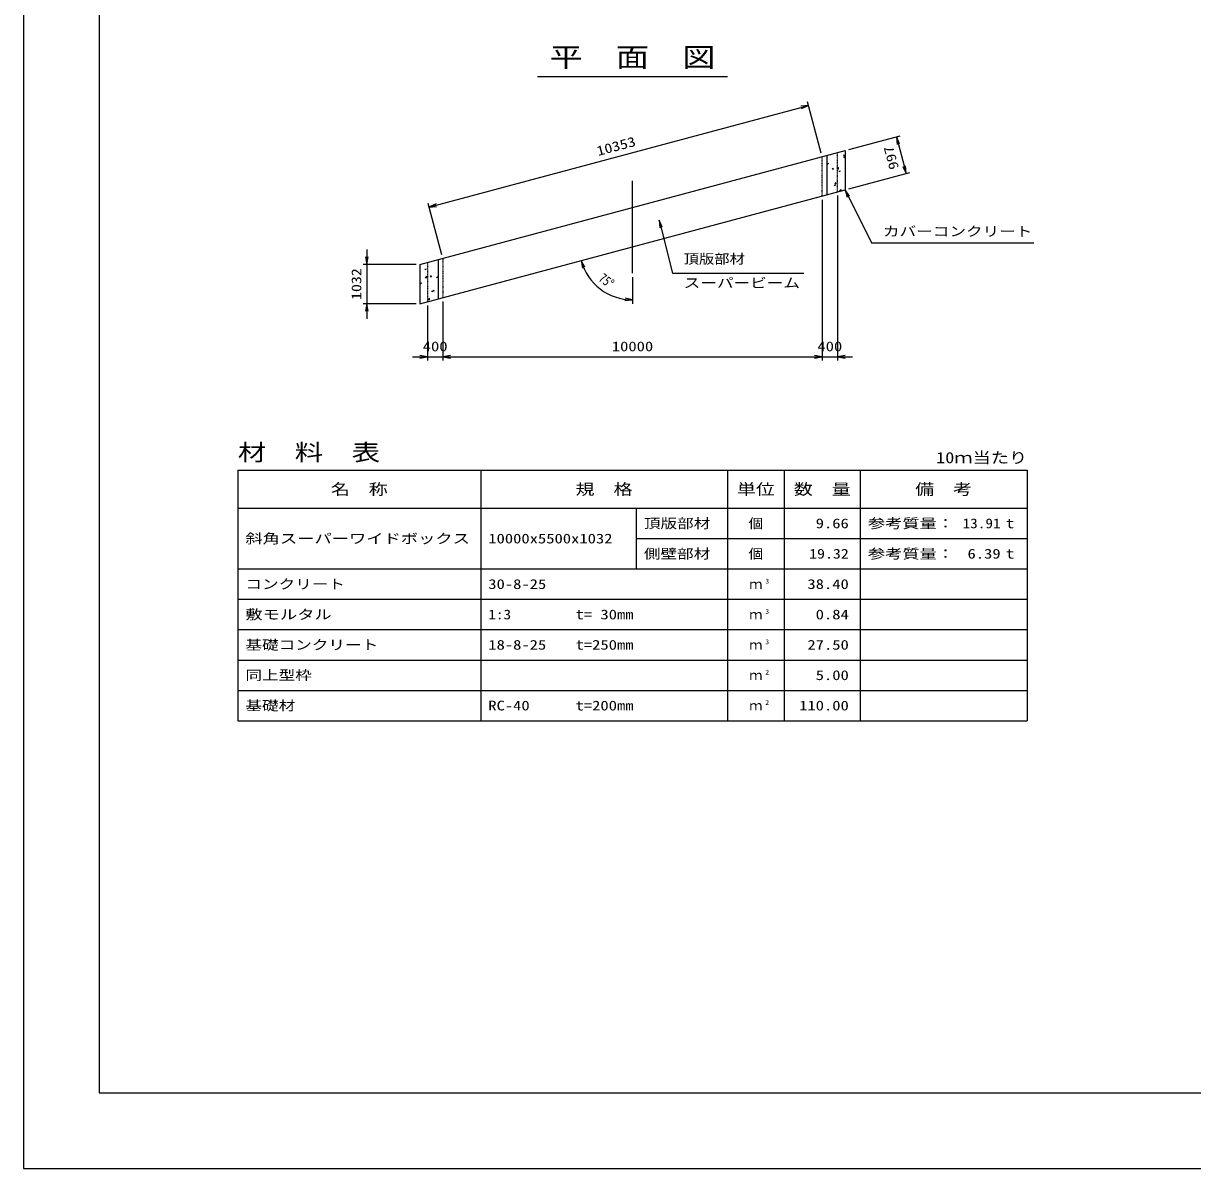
# Model space of a CAD drawing. Units: millimetres at full size. Extents: x 0 to 84100, y 0 to 59400.
# Drawn here: x 0 to 30809, y 0 to 30173 of the extents above; entities that cross this region are included whole.
import ezdxf
from ezdxf.enums import TextEntityAlignment as Align

# ---------------------------------------------------------------- set-up
doc = ezdxf.new("R2010")
doc.units = ezdxf.units.MM
doc.linetypes.add('CHAIN', pattern=[18.5, 12, -1.5, 3.5, -1.5])
doc.linetypes.add('DASHED_SPACED', pattern=[12, 6, -6])
for name, color, linetype, lineweight in [('0_2', 7, 'Continuous', 25), ('D-BMK', 2, 'CHAIN', 25), ('D-DCR-HCHn', 4, 'Continuous', 9), ('D-MTR-FRAM', 7, 'Continuous', 25), ('D-MTR-LINE', 7, 'Continuous', 25), ('D-STR-STRn', 1, 'Continuous', 25), ('D-STR-TXT', 7, 'Continuous', 25), ('D-TTL', 2, 'Continuous', 25), ('D-TTL-TXT', 7, 'Continuous', 25)]:
    doc.layers.add(name, color=color, linetype=linetype, lineweight=lineweight)
doc.layers.add('D-MTR', color=7, linetype='Continuous')
doc.layers.add('D-MTR-TXT', color=7, linetype='Continuous')
doc.styles.add('ＭＳ ゴシック', font='')
doc.styles.get('ＭＳ ゴシック').set_extended_font_data('MS Gothic')

# ---------------------------------------------------------------- blocks, each defined once
blk = doc.blocks.new('open_arrow')
at = {"color": 0, "linetype": 'Continuous', "lineweight": -2}
blk.add_lwpolyline([(7.5, 1.25), (0, 0), (7.5, -1.25)], dxfattribs=at)

msp = doc.modelspace()

# ---------------------------------------------------------------- linework, layer by layer
at = {"layer": '0_2'}
for p, q in [((21024.118, 26756.952), (20661.771, 28109.248)), ((10687.653, 25333.164), (20687.653, 28012.655)), ((21746.593, 26847.011), (23098.889, 27209.357)), ((23002.296, 27183.475), (23260.339, 26220.447)), ((21746.593, 25814.84), (23356.931, 26246.329)), ((21450, 25635.369), (21450, 21287.928)), ((11024.118, 24077.46), (10661.771, 25429.756)), ((21050, 25528.189), (21050, 21287.928)), ((21050, 25528.189), (21050, 21287.928)), ((9050, 24220.098), (9050, 22387.928)), ((10350, 23820.098), (8950, 23820.098)), ((16050, 23488.443), (16050, 22788.443)), ((11050, 22848.697), (11050, 21287.928)), ((11050, 22848.697), (11050, 21287.928)), ((10350, 22787.928), (8950, 22787.928)), ((10650, 22741.517), (10650, 21287.928)), ((10250, 21387.928), (11450, 21387.928)), ((11050, 21387.928), (21050, 21387.928)), ((20650, 21387.928), (21850, 21387.928))]:
    msp.add_line(p, q, dxfattribs=at)
msp.add_arc((16050, 24288.443), 1400, 195, 270, dxfattribs=at)
at = {"layer": 'D-BMK'}
msp.add_line((16050, 23588.443), (16050, 26020.613), dxfattribs=at)
at = {"layer": 'D-DCR-HCHn'}
for p, q in [((21246.786, 26713.088), (21272.331, 26710.853)), ((21272.521, 26710.722), (21270.893, 26719.547)), ((21606.331, 26681.656), (21630.821, 26710.842)), ((21606.335, 26681.631), (21636.699, 26678.975)), ((21608.504, 26644.439), (21644.073, 26658.093)), ((21608.548, 26644.376), (21633.817, 26627.332)), ((21636.889, 26678.841), (21631.015, 26710.684)), ((21633.842, 26627.338), (21644.142, 26658.036)), ((21181.671, 26480.593), (21217.241, 26494.247)), ((21181.715, 26480.531), (21206.984, 26463.487)), ((21207.009, 26463.492), (21217.309, 26494.19)), ((21312.448, 26331.42), (21336.939, 26360.607)), ((21312.453, 26331.396), (21342.817, 26328.74)), ((21343.004, 26328.608), (21337.13, 26360.451)), ((21437.081, 26338.425), (21450, 26351.889)), ((21437.13, 26338.326), (21450, 26336.33)), ((21450, 26351.889), (21476.649, 26379.663)), ((21450, 26336.33), (21482.31, 26331.318)), ((21482.271, 26331.358), (21476.659, 26379.603)), ((21484.901, 26276.062), (21520.47, 26289.716)), ((21484.944, 26276), (21510.213, 26258.956)), ((21510.237, 26258.962), (21520.538, 26289.66)), ((21361.298, 25907.686), (21396.867, 25921.339)), ((21361.34, 25907.624), (21386.609, 25890.58)), ((21382.935, 25949.307), (21407.426, 25978.493)), ((21382.938, 25949.283), (21413.302, 25946.626)), ((21386.633, 25890.586), (21396.933, 25921.284)), ((21413.487, 25946.494), (21407.613, 25978.337)), ((21504.431, 25759.488), (21543.999, 25800.726)), ((21504.479, 25759.39), (21526.755, 25755.935)), ((21548.533, 25761.771), (21544.008, 25800.667)), ((10669.787, 23878.99), (10681.774, 23877.941)), ((10681.95, 23877.88), (10681.182, 23882.043)), ((10578.427, 23694.109), (10613.996, 23707.763)), ((10578.477, 23694.051), (10603.746, 23677.006)), ((10590.56, 23472.707), (10630.128, 23513.945)), ((10590.6, 23472.636), (10635.78, 23465.629)), ((10603.769, 23677.007), (10614.069, 23707.705)), ((10635.747, 23465.648), (10630.135, 23513.893)), ((10721.867, 23498.507), (10746.358, 23527.693)), ((10721.896, 23498.484), (10752.26, 23495.828)), ((10752.433, 23495.766), (10746.559, 23527.609)), ((10881.656, 23489.578), (10917.226, 23503.232)), ((10881.706, 23489.52), (10906.975, 23472.476)), ((10906.997, 23472.477), (10917.298, 23503.175)), ((10450, 23174.508), (10452.475, 23177.457)), ((10450, 23146.325), (10458.377, 23145.592)), ((10458.548, 23145.533), (10452.674, 23177.375)), ((10454.823, 23325.733), (10490.393, 23339.386)), ((10454.873, 23325.675), (10480.142, 23308.63)), ((10480.164, 23308.631), (10490.465, 23339.329)), ((10758.053, 23121.202), (10793.623, 23134.855)), ((10758.102, 23121.144), (10783.371, 23104.1)), ((10783.393, 23104.101), (10793.693, 23134.799)), ((10792.354, 23116.393), (10816.844, 23145.579)), ((10792.382, 23116.371), (10822.746, 23113.714)), ((10822.915, 23113.652), (10817.042, 23145.495)), ((10657.91, 22893.771), (10697.477, 22935.008)), ((10657.949, 22893.7), (10703.129, 22886.693)), ((10703.097, 22886.712), (10697.485, 22934.957))]:
    msp.add_line(p, q, dxfattribs=at)
at = {"layer": 'D-MTR-FRAM'}
for p, q in [((5650, 18400), (26450, 18400)), ((5650, 18400), (5650, 11800)), ((26450, 18400), (26450, 11800)), ((5650, 11800), (26450, 11800))]:
    msp.add_line(p, q, dxfattribs=at)
at = {"layer": 'D-MTR-LINE'}
for p, q in [((12050, 18400), (12050, 11800)), ((18550, 18400), (18550, 11800)), ((20050, 18400), (20050, 11800)), ((22050, 18400), (22050, 11800)), ((5650, 17400), (26450, 17400)), ((16150, 17400), (16150, 15800)), ((16150, 16600), (26450, 16600)), ((5650, 15800), (26450, 15800)), ((5650, 15000), (26450, 15000)), ((5650, 14200), (26450, 14200)), ((5650, 13400), (26450, 13400)), ((5650, 12600), (26450, 12600))]:
    msp.add_line(p, q, dxfattribs=at)
at = {"layer": 'D-STR-STRn'}
for p, q in [((10450, 23820.098), (21650, 26821.129)), ((21650, 26821.129), (21650, 25788.958)), ((21170, 26692.513), (21170, 25660.343)), ((10450, 22787.928), (21650, 25788.958)), ((10450, 23820.098), (10450, 22787.928)), ((10930, 23948.713), (10930, 22916.543))]:
    msp.add_line(p, q, dxfattribs=at)
at = {"layer": 'D-STR-STRn', "linetype": 'DASHED_SPACED'}
for p, q in [((21050, 25628.189), (21050, 26660.359)), ((21450, 25735.369), (21450, 26767.539)), ((10650, 23873.688), (10650, 22841.517)), ((11050, 23980.867), (11050, 22948.697))]:
    msp.add_line(p, q, dxfattribs=at)
at = {"layer": 'D-STR-TXT'}
for points in [[(21650, 25788.958), (22350, 24388.958), (22550, 24388.958), (26620.812, 24388.958)], [(16750, 24992.093), (17100, 23588.443), (17300, 23588.443), (20562.437, 23588.443)]]:
    msp.add_lwpolyline(points, dxfattribs=at)
at = {"layer": 'D-TTL'}
for points in [[(0, 0), (84100, 0), (84100, 59400), (0, 59400)], [(2000, 2000), (82100, 2000), (82100, 57400), (2000, 57400)]]:
    msp.add_lwpolyline(points, close=True, dxfattribs=at)
at = {"layer": 'D-TTL-TXT'}
msp.add_line((13550, 28770), (18550, 28770), dxfattribs=at)

# ---------------------------------------------------------------- block references
at = {"layer": '0_2', "xscale": 26.7, "yscale": 26.7}
for p, rotation in [((20687.653, 28012.655), 195), ((23002.296, 27183.475), 285), ((23260.339, 26220.447), 105), ((10687.653, 25333.164), 15), ((9050, 23820.098), 90), ((14697.704, 23926.096), 289.1), ((16050, 22888.443), 175.9), ((9050, 22787.928), 270), ((10650, 21387.928), 180), ((21050, 21387.928), 180), ((21050, 21387.928), 180)]:
    msp.add_blockref('open_arrow', p, dxfattribs=dict(at, rotation=rotation))
for p in [(11050, 21387.928), (11050, 21387.928), (21450, 21387.928)]:
    msp.add_blockref('open_arrow', p, dxfattribs=at)
at = {"layer": 'D-STR-TXT', "xscale": 26.7, "yscale": 26.7}
for p, rotation in [((21650, 25788.958), 296.6), ((16750, 24992.093), 284)]:
    msp.add_blockref('open_arrow', p, dxfattribs=dict(at, rotation=rotation))

# ---------------------------------------------------------------- texts
at = {"layer": '0_2', "style": 'ＭＳ ゴシック'}
for s, rotation, width, p in [('10353', 15, 1.2, (15616.478, 26938.539)), ('997', 105, 1.2, (22865.688, 26630.786)), ('1032', 90, 1.2, (8775, 23304.013)), ('75°', 322.5, 0.8, (15365.143, 23395.92))]:
    msp.add_text(s, height=256.6, rotation=rotation, dxfattribs=dict(at, width=width)).set_placement(p, align=Align.MIDDLE_CENTER)
at = {"layer": '0_2', "style": 'ＭＳ ゴシック', "width": 1.25}
for s, p in [('400', (10850, 21662.928)), ('10000', (16050, 21662.928)), ('400', (21250, 21662.928))]:
    msp.add_text(s, height=256.6, dxfattribs=at).set_placement(p, align=Align.MIDDLE_CENTER)
at = {"layer": 'D-MTR', "style": 'ＭＳ ゴシック', "width": 1.25}
msp.add_text('材\u3000料\u3000表', height=439.9, dxfattribs=at).set_placement((5650, 18520), align=Align.BOTTOM_LEFT)
at = {"layer": 'D-MTR', "style": 'ＭＳ ゴシック', "width": 1.2}
msp.add_text('10ｍ当たり', height=293.3, dxfattribs=at).set_placement((26450, 18496.667), align=Align.BOTTOM_RIGHT)
at = {"layer": 'D-MTR-TXT', "style": 'ＭＳ ゴシック'}
for s, height, width, p in [('名\u3000称', 293.3, 1.25, (8850, 17900)), ('規\u3000格', 293.3, 1.25, (15300, 17900)), ('単位', 293.3, 1.25, (19300, 17900)), ('数\u3000量', 293.3, 1.25, (21050, 17900)), ('備\u3000考', 293.3, 1.25, (24250, 17900)), ('個', 256.6, 1.1, (19300, 17000)), ('個', 256.6, 1.1, (19300, 16200))]:
    msp.add_text(s, height=height, dxfattribs=dict(at, width=width)).set_placement(p, align=Align.MIDDLE_CENTER)
for s, width, p in [('頂版部材', 1.25, (16350, 17000)), ('参考質量：      t', 1.3, (22250, 17000)), ('斜角スーパーワイドボックス', 1.3, (5850, 16600)), ('10000x5500x1032', 1.25, (12250, 16600)), ('側壁部材', 1.25, (16350, 16200)), ('参考質量：      t', 1.3, (22250, 16200)), ('コンクリート', 1.25, (5850, 15400)), ('30-8-25', 1.25, (12250, 15400)), ('敷モルタル', 1.3, (5850, 14600)), ('1:3', 1.15, (12250, 14600)), ('t= 30mm', 1.25, (14550, 14600)), ('基礎コンクリート', 1.25, (5850, 13800)), ('18-8-25', 1.25, (12250, 13800)), ('t=250mm', 1.25, (14550, 13800)), ('同上型枠', 1.25, (5850, 13000)), ('基礎材', 1.25, (5850, 12200)), ('RC-40', 1.25, (12250, 12200)), ('t=200mm', 1.25, (14550, 12200))]:
    msp.add_text(s, height=256.6, dxfattribs=dict(at, width=width)).set_placement(p, align=Align.MIDDLE_LEFT)
for s, width, p in [('9.66', 1.25, (21750, 17000)), ('13.91', 1.15, (25750, 17000)), ('19.32', 1.2, (21750, 16200)), ('6.39', 1.25, (25750, 16200)), ('38.40', 1.25, (21750, 15400)), ('0.84', 1.25, (21750, 14600)), ('27.50', 1.25, (21750, 13800)), ('5.00', 1.25, (21750, 13000)), ('110.00', 1.25, (21750, 12200))]:
    msp.add_text(s, height=256.6, dxfattribs=dict(at, width=width)).set_placement(p, align=Align.MIDDLE_RIGHT)
for p in [(19300, 15400), (19300, 14600), (19300, 13800), (19300, 13000), (19300, 12200)]:
    msp.add_text('ｍ', height=256.6, dxfattribs=at).set_placement(p, align=Align.MIDDLE_CENTER)
at = {"layer": 'D-MTR-TXT', "style": 'ＭＳ ゴシック', "width": 1.15}
for s, p in [('3', (19550, 15376.667)), ('3', (19550, 14576.667)), ('3', (19550, 13776.667)), ('2', (19550, 12976.667)), ('2', (19550, 12176.667))]:
    msp.add_text(s, height=128.3, dxfattribs=at).set_placement(p, align=Align.BOTTOM_LEFT)
at = {"layer": 'D-STR-TXT', "style": 'ＭＳ ゴシック', "width": 1.25}
for s, p in [('カバーコンクリート', (22650, 24488.958)), ('スーパービーム', (17400, 23129.814))]:
    msp.add_text(s, height=256.6, dxfattribs=at).set_placement(p, align=Align.BOTTOM_LEFT)
at = {"layer": 'D-STR-TXT', "style": 'ＭＳ ゴシック', "width": 1.15}
msp.add_text('頂版部材\u3000\u3000\u3000\u3000', height=256.6, dxfattribs=at).set_placement((17400, 24097.072), align=Align.TOP_LEFT)
at = {"layer": 'D-TTL-TXT', "style": 'ＭＳ ゴシック', "width": 1.25}
msp.add_text('平\u3000面\u3000図', height=513.2, dxfattribs=at).set_placement((16050, 28870), align=Align.BOTTOM_CENTER)

doc.saveas('drawing.dxf')
